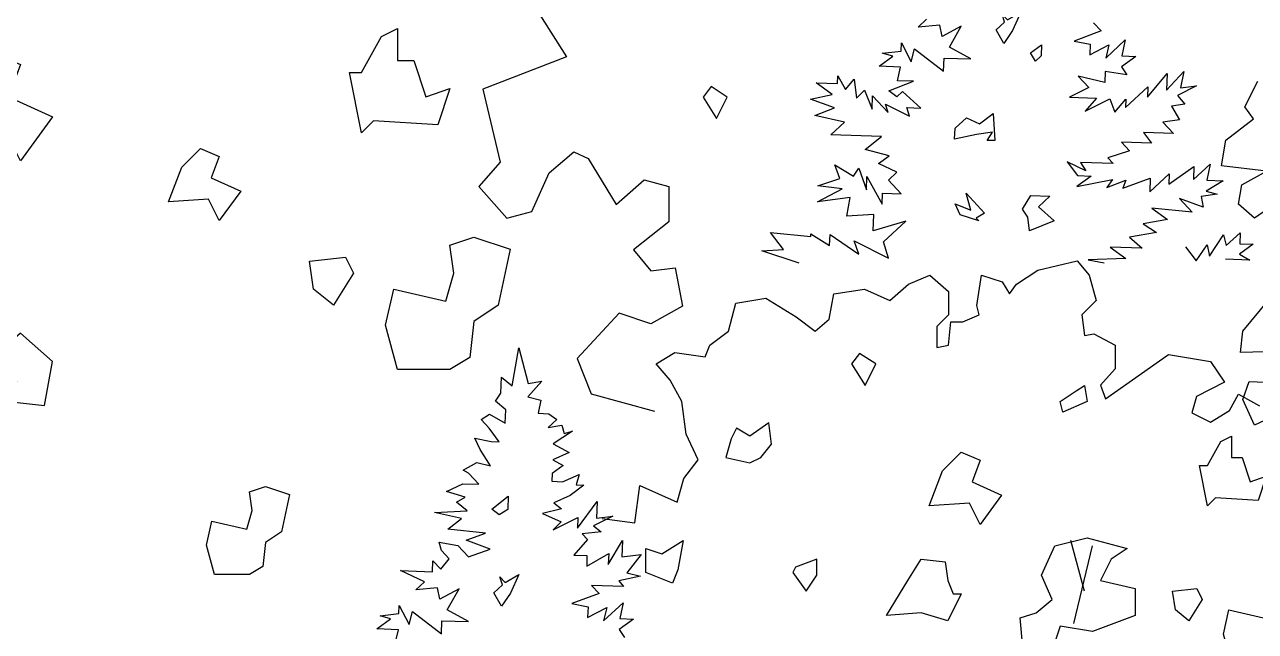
# Model space of a CAD drawing. Header units: inches. Extents: x 11.9 to 85.3, y 21.1 to 37.4.
# Drawn here: x 30.234 to 30.779, y 23.698 to 23.967 of the extents above; entities that cross this region are included whole.
import ezdxf

# ---------------------------------------------------------------- set-up
doc = ezdxf.new("R2010")
doc.units = ezdxf.units.IN
doc.header["$MEASUREMENT"] = 0
doc.layers.add('CAY', color=94, linetype='Continuous')

# ---------------------------------------------------------------- blocks, each defined once
blk = doc.blocks.new('A$C76451831')
at = {"layer": 'CAY'}
for p, q in [((4175.6, 1565.2), (4217.4, 1499.1)), ((4564.3, 1528.4), (4572.7, 1536.2)), ((4585.6, 1530.3), (4564.3, 1528.4)), ((4588, 1519.4), (4585.6, 1530.3)), ((4737.5, 1532.7), (4745, 1524.8)), ((4606.9, 1529.6), (4588, 1519.4)), ((4595.3, 1508.7), (4606.9, 1529.6)), ((4745, 1524.8), (4718.3, 1514.8)), ((4547.6, 1504.9), (4547.9, 1513.1)), ((4547.9, 1513.1), (4557.6, 1494.1)), ((4557.6, 1494.1), (4560.8, 1507.2)), ((4560.8, 1507.2), (4589.5, 1484.9)), ((4616.2, 1497.1), (4595.3, 1508.7)), ((4718.3, 1514.8), (4734.1, 1511.6)), ((4734.1, 1511.6), (4733.7, 1501.1)), ((4733.7, 1501.1), (4752.6, 1510.9)), ((4749.5, 1497.9), (4768.7, 1515.8)), ((4752.6, 1510.9), (4749.5, 1497.9)), ((4768.7, 1515.8), (4765.4, 1500)), ((4217.4, 1499.1), (4134.9, 1467.3)), ((4525.8, 1489.8), (4539.3, 1499.8)), ((4528.9, 1502.9), (4547.6, 1504.9)), ((4539.3, 1499.8), (4528.9, 1502.9)), ((4589.5, 1484.9), (4589.9, 1498)), ((4589.9, 1498), (4616.2, 1497.1)), ((4779, 1499.6), (4765, 1489.2)), ((4765.4, 1500), (4779, 1499.6)), ((4547, 1489.1), (4525.8, 1489.8)), ((4543.8, 1475.6), (4547, 1489.1)), ((4749, 1484.7), (4748.6, 1473.9)), ((4770.2, 1481.3), (4749, 1484.7)), ((4765, 1489.2), (4770.2, 1481.3)), ((4790.7, 1459.3), (4810.1, 1482.6)), ((4809.5, 1466.3), (4826.5, 1484.8)), ((4810.1, 1482.6), (4809.5, 1466.3)), ((4826.5, 1484.8), (4823.2, 1468.6)), ((4463.6, 1473.4), (4484.8, 1472.7)), ((4479.5, 1462), (4463.6, 1473.4)), ((4484.8, 1472.7), (4485.1, 1480.4)), ((4485.1, 1480.4), (4492.8, 1466.9)), ((4492.8, 1466.9), (4501.3, 1477.1)), ((4501.3, 1477.1), (4503.4, 1458.4)), ((4535.3, 1465.5), (4559.7, 1475)), ((4559.7, 1475), (4543.8, 1475.6)), ((4722.1, 1480.2), (4732.6, 1469)), ((4748.6, 1473.9), (4722.1, 1480.2)), ((4769, 1449.1), (4791.1, 1469.7)), ((4791.1, 1469.7), (4790.7, 1459.3)), ((4839.1, 1470.7), (4820.2, 1461)), ((4823.2, 1468.6), (4839.1, 1470.7)), ((4134.9, 1467.3), (4152, 1395.3)), ((4458, 1457.3), (4479.5, 1462)), ((4481.7, 1448.7), (4458, 1457.3)), ((4503.4, 1458.4), (4511.4, 1466.3)), ((4511.4, 1466.3), (4518.8, 1447.4)), ((4518.8, 1447.4), (4519.3, 1460.6)), ((4519.3, 1460.6), (4534.6, 1444.2)), ((4543.3, 1459.7), (4535.3, 1465.5)), ((4548.9, 1465), (4543.3, 1459.7)), ((4566.9, 1448.5), (4548.9, 1465)), ((4732.6, 1469), (4713.7, 1459.2)), ((4713.7, 1459.2), (4740.4, 1458.3)), ((4740.4, 1458.3), (4729, 1445.5)), ((4729, 1445.5), (4753.5, 1457.8)), ((4753.5, 1457.8), (4758.5, 1444.5)), ((4758.5, 1444.5), (4769.3, 1457.3)), ((4769.3, 1457.3), (4769, 1449.1)), ((4820.2, 1461), (4827.6, 1452.5)), ((4462.4, 1441.3), (4481.7, 1448.7)), ((4534.6, 1444.2), (4532.2, 1452.4)), ((4532.2, 1452.4), (4555.8, 1440.7)), ((4555.8, 1440.7), (4553.3, 1449)), ((4553.3, 1449), (4566.9, 1448.5)), ((4827.6, 1452.5), (4814.4, 1450.3)), ((4814.4, 1450.3), (4822.1, 1436.9)), ((4491.7, 1434.8), (4462.4, 1441.3)), ((4478.1, 1422.1), (4491.7, 1434.8)), ((4822.1, 1436.9), (4805.7, 1434.7)), ((4805.7, 1434.7), (4816.2, 1423.5)), ((4528.3, 1420.4), (4478.1, 1422.1)), ((4786.8, 1424.5), (4794.5, 1413.8)), ((4816.2, 1423.5), (4786.8, 1424.5)), ((4512, 1407.8), (4528.3, 1420.4)), ((4794.5, 1413.8), (4765.1, 1414.8)), ((4765.1, 1414.8), (4773, 1406.4)), ((4200.3, 1384.7), (4224.5, 1405.3)), ((4224.5, 1405.3), (4238.7, 1398.8)), ((4238.7, 1398.8), (4266.4, 1353.4)), ((4535.8, 1401.5), (4512, 1407.8)), ((4525.1, 1393.7), (4535.8, 1401.5)), ((4773, 1406.4), (4751.5, 1399.4)), ((4751.5, 1399.4), (4756.7, 1393.8)), ((4152, 1395.3), (4130.8, 1371.1)), ((4183.2, 1346.3), (4200.3, 1384.7)), ((4487, 1379.2), (4482, 1392.5)), ((4482, 1392.5), (4500.7, 1381.4)), ((4500.7, 1381.4), (4505.9, 1389.4)), ((4505.9, 1389.4), (4513.4, 1367.9)), ((4543.4, 1385.4), (4525.1, 1393.7)), ((4535, 1377.5), (4543.4, 1385.4)), ((4711.4, 1395.4), (4721.4, 1381.9)), ((4729.7, 1386.6), (4711.4, 1395.4)), ((4724.6, 1394.9), (4729.7, 1386.6)), ((4756.7, 1393.8), (4724.6, 1394.9)), ((4811.7, 1373.3), (4836.3, 1391)), ((4835.9, 1377.9), (4852.3, 1393.2)), ((4836.3, 1391), (4835.9, 1377.9)), ((4852.3, 1393.2), (4849, 1377.4)), ((4266.4, 1353.4), (4294.1, 1377.6)), ((4294.1, 1377.6), (4318.3, 1371.1)), ((4465.5, 1371.8), (4487, 1379.2)), ((4513.4, 1367.9), (4513.8, 1381)), ((4513.8, 1381), (4528.7, 1353.7)), ((4547.7, 1363.9), (4535, 1377.5)), ((4735, 1381.4), (4721, 1371)), ((4721, 1371), (4756.1, 1378)), ((4721.4, 1381.9), (4735, 1381.4)), ((4756.1, 1378), (4750.4, 1370)), ((4750.4, 1370), (4769.3, 1377.5)), ((4766.3, 1369.4), (4793.3, 1379.4)), ((4769.3, 1377.5), (4766.3, 1369.4)), ((4792.9, 1365.8), (4812.1, 1383.7)), ((4793.3, 1379.4), (4792.9, 1365.8)), ((4812.1, 1383.7), (4811.7, 1373.3)), ((4865.3, 1376.9), (4848.6, 1366.6)), ((4849, 1377.4), (4865.3, 1376.9)), ((4130.8, 1371.1), (4158.5, 1339.9)), ((4318.3, 1371.1), (4318.3, 1336.3)), ((4464.9, 1355.9), (4489.4, 1368.7)), ((4497.2, 1360.3), (4464.9, 1355.9)), ((4489.4, 1368.7), (4465.5, 1371.8)), ((4493.9, 1341.8), (4497.2, 1360.3)), ((4528.7, 1353.7), (4529.1, 1364.6)), ((4529.1, 1364.6), (4547.7, 1363.9)), ((4859.4, 1363.5), (4843.5, 1361.3)), ((4843.5, 1361.3), (4845.4, 1350.8)), ((4848.6, 1366.6), (4859.4, 1363.5)), ((4834.8, 1345.7), (4795, 1349.9)), ((4795, 1349.9), (4810.5, 1338.4)), ((4822.1, 1359.3), (4834.8, 1345.7)), ((4845.4, 1350.8), (4822.1, 1359.3)), ((4158.5, 1339.9), (4183.2, 1346.3)), ((4318.3, 1336.3), (4283.5, 1308.6)), ((4520.7, 1343.6), (4493.9, 1341.8)), ((4520.1, 1327.3), (4520.7, 1343.6)), ((4552.2, 1337), (4520.1, 1327.3)), ((4530.1, 1316.5), (4552.2, 1337)), ((4810.5, 1338.4), (4786.3, 1334.3)), ((4431.5, 1309.1), (4418.5, 1325.8)), ((4418.5, 1325.8), (4458.3, 1321.7)), ((4458.3, 1321.7), (4458.4, 1324.4)), ((4458.4, 1324.4), (4477, 1312.9)), ((4477, 1312.9), (4477.4, 1323.8)), ((4477.4, 1323.8), (4505.7, 1304.2)), ((4799.6, 1325.7), (4772.7, 1321.2)), ((4786.3, 1334.3), (4799.6, 1325.7)), ((4868.1, 1312.9), (4882.1, 1325.5)), ((4882.1, 1325.5), (4881.7, 1314.6)), ((4501.2, 1317.5), (4535, 1300.5)), ((4505.7, 1304.2), (4501.2, 1317.5)), ((4535, 1300.5), (4530.1, 1316.5)), ((4772.7, 1321.2), (4785.5, 1310.3)), ((4828.1, 1311.5), (4838.5, 1297.6)), ((4838.5, 1297.6), (4849.5, 1313.5)), ((4849.5, 1313.5), (4851.8, 1302.5)), ((4851.8, 1302.5), (4865.7, 1323.4)), ((4865.7, 1323.4), (4868.1, 1312.9)), ((4894.8, 1314.2), (4881.4, 1304.2)), ((4881.7, 1314.6), (4894.8, 1314.2)), ((4283.5, 1308.6), (4300.6, 1287.9)), ((4410.2, 1307.5), (4431.5, 1309.1)), ((4446.9, 1295.4), (4410.2, 1307.5)), ((4769.3, 1300), (4732.1, 1298.6)), ((4753.8, 1311.4), (4769.3, 1300)), ((4785.5, 1310.3), (4753.8, 1311.4)), ((4881.4, 1304.2), (4891.6, 1298.4)), ((4300.6, 1287.9), (4324.7, 1290.9)), ((4324.7, 1290.9), (4331.8, 1253.1)), ((4661.5, 1274.6), (4682.3, 1288.4)), ((4682.3, 1288.4), (4721.2, 1297.8)), ((4721.2, 1297.8), (4733, 1283.7)), ((4732.1, 1298.6), (4747.8, 1295.7)), ((4891.6, 1298.4), (4867.6, 1299.3)), ((4554.9, 1274.6), (4575.8, 1283.7)), ((4575.8, 1283.7), (4594.3, 1267.5)), ((4622.2, 1253.8), (4626.9, 1283.7)), ((4626.9, 1283.7), (4647.3, 1277)), ((4647.3, 1277), (4654.4, 1265.2)), ((4733, 1283.7), (4740.1, 1258.5)), ((4476.7, 1240), (4481, 1265.2)), ((4481, 1265.2), (4511.3, 1269.9)), ((4511.3, 1269.9), (4536.5, 1258.5)), ((4536.5, 1258.5), (4554.9, 1274.6)), ((4594.3, 1267.5), (4594.3, 1244.3)), ((4654.4, 1265.2), (4661.5, 1274.6)), ((4331.8, 1253.1), (4300.6, 1235.4)), ((4377.3, 1228.2), (4384.3, 1256.1)), ((4384.3, 1256.1), (4414.2, 1260.8)), ((4414.2, 1260.8), (4444.1, 1242.4)), ((4624.5, 1244.3), (4622.2, 1253.8)), ((4740.1, 1258.5), (4725.9, 1244.3)), ((4269.3, 1246.1), (4228, 1201.2)), ((4300.6, 1235.4), (4269.3, 1246.1)), ((4444.1, 1242.4), (4462.6, 1228.2)), ((4462.6, 1228.2), (4476.7, 1240)), ((4594.3, 1244.3), (4582.9, 1232.9)), ((4608.4, 1237.6), (4624.5, 1244.3)), ((4725.9, 1244.3), (4728.3, 1223.9)), ((4358.8, 1214.4), (4377.3, 1228.2)), ((4582.9, 1232.9), (4582.9, 1212.1)), ((4594.3, 1214.4), (4596.6, 1237.6)), ((4596.6, 1237.6), (4608.4, 1237.6)), ((4354.1, 1203), (4358.8, 1214.4)), ((4582.9, 1212.1), (4594.3, 1214.4)), ((4728.3, 1223.9), (4737.7, 1225.8)), ((4737.7, 1225.8), (4758.6, 1214.4)), ((4758.6, 1214.4), (4758.6, 1191.2)), ((4305.7, 1196), (4324.2, 1207.4)), ((4324.2, 1207.4), (4354.1, 1203)), ((4749.1, 1161.4), (4811.2, 1205.4)), ((4811.2, 1205.4), (4852.9, 1198.3)), ((4228, 1201.2), (4241.6, 1166.4)), ((4319.5, 1179.8), (4305.7, 1196)), ((4758.6, 1191.2), (4744.4, 1175.1)), ((4852.9, 1198.3), (4866.7, 1177.9)), ((4331.3, 1159), (4319.5, 1179.8)), ((4241.6, 1166.4), (4304.1, 1149.3)), ((4744.4, 1175.1), (4749.1, 1161.4)), ((4866.7, 1177.9), (4839.1, 1163.7)), ((4871.4, 1149.9), (4880.4, 1166.1)), ((4880.4, 1166.1), (4901.2, 1154.7)), ((4335.6, 1126.7), (4331.3, 1159)), ((4839.1, 1163.7), (4834.4, 1147.6)), ((4834.4, 1147.6), (4852.9, 1138.5)), ((4852.9, 1138.5), (4871.4, 1149.9)), ((4347.4, 1101.2), (4335.6, 1126.7)), ((4333.2, 1082.7), (4347.4, 1101.2)), ((4326.6, 1059.5), (4333.2, 1082.7)), ((4284.9, 1039.1), (4289.6, 1076)), ((4289.6, 1076), (4326.6, 1059.5)), ((4252.7, 1043.4), (4284.9, 1039.1)), ((4728.3, 971.5), (4715.1, 1021.6)), ((4717.8, 939.8), (4736.3, 1016.3))]:
    blk.add_line(p, q, dxfattribs=at)
for points in [[(4930, 1151.2), (4896.3, 1135.4), (4884.7, 1160.7), (4891, 1178.6), (4914.2, 1177.5)], [(4918.4, 1208.1), (4882.5, 1207.1), (4884.7, 1228.2), (4910, 1258.8)], [(4910, 1349.5), (4896.3, 1340), (4880.4, 1353.7), (4883.6, 1372.7), (4907.9, 1386.4), (4863.6, 1391.6), (4867.8, 1417), (4895.2, 1438.1), (4886.8, 1449.7), (4899.4, 1475)], [(4680, 1494.9), (4675.3, 1503.2), (4686, 1511), (4685.6, 1500.1), (4680, 1494.9)], [(4048.4, 920), (4051.5, 933.5), (4030.3, 934.3), (4043.8, 944.2), (4033.4, 947.3), (4052.1, 949.4), (4052.4, 957.5), (4062.1, 938.6), (4065.3, 951.6), (4094, 929.3), (4094.4, 942.4), (4120.7, 941.5), (4099.8, 953.1), (4111.4, 974), (4092.5, 963.8), (4090.1, 974.8), (4068.8, 972.8), (4077.2, 980.7), (4053.6, 991.9), (4085.3, 990.8), (4085.6, 1001.7), (4093.5, 993.3), (4101.6, 1003.4), (4094.2, 1011.8), (4091.7, 1020.1), (4110.2, 1016.7), (4120.7, 1005.5), (4142.2, 1012.9), (4118.5, 1021.8), (4137.3, 1028.9), (4100.3, 1032.9), (4113.8, 1043.3), (4087.3, 1049.2), (4119.5, 1050.8), (4109, 1059.4), (4117.3, 1064.5), (4098.9, 1070.1), (4115, 1077.7), (4130.9, 1077.2), (4120.8, 1088), (4115.5, 1090.9), (4128.9, 1098.6), (4142.4, 1095.4), (4132.1, 1111.6), (4127, 1122.6), (4143.2, 1119.4), (4150.9, 1119.1), (4141, 1132.6), (4133.1, 1141), (4141.4, 1146.2), (4157, 1137.5), (4157.5, 1150.6), (4147.3, 1159.1), (4152.6, 1167.1), (4153.1, 1182.9), (4163.7, 1174.4), (4170.5, 1211.8), (4179.7, 1176.6), (4192.9, 1178.8), (4179.2, 1163.4), (4192.2, 1160.3), (4189.5, 1147.2), (4199.9, 1146.8), (4207.9, 1141.1), (4199.4, 1133.3), (4212.7, 1135.5), (4215.1, 1127.3), (4223.3, 1129.7), (4204.3, 1117.2), (4219.9, 1108.5), (4203.8, 1101.4), (4214, 1095.6), (4203.3, 1087.8), (4203, 1080.1), (4213.4, 1079.7), (4230, 1086.9), (4226.9, 1076.5), (4234.6, 1076.3), (4221.1, 1065.9), (4205, 1058.7), (4212.5, 1053), (4193.8, 1048.2), (4212, 1039.9), (4204.1, 1032), (4228.5, 1044.3), (4228.1, 1033.9), (4247.6, 1060), (4247.1, 1043.7), (4263, 1045.8), (4244.1, 1036.1), (4251.6, 1030.3), (4232.9, 1028.3), (4238.2, 1022.7), (4224.5, 1007.3), (4237.6, 1006.8), (4237.3, 996.4), (4259, 1008.8), (4258.6, 997.9), (4272.6, 1021.5), (4272, 1005.6), (4291.1, 1007.7), (4276.9, 989.6), (4290.4, 986.4), (4268.9, 981.7), (4273.7, 976.1), (4242, 977.2), (4249.5, 969.2), (4222.8, 959.3), (4238.6, 956), (4238.2, 945.6), (4257.1, 955.4), (4254, 942.3), (4273.2, 960.2), (4269.9, 944.5), (4283.5, 944), (4269.5, 933.6), (4274.7, 925.7)]]:
    blk.add_lwpolyline(points, dxfattribs=at)
for points in [[(4641.2, 1525.7), (4649.6, 1533.5), (4647.2, 1541.3), (4652.4, 1535.7), (4665.8, 1543.4), (4657.5, 1525.1), (4648.9, 1512.3)], [(4035, 1519.2), (4050.8, 1527.2), (4050.8, 1495.5), (4066.6, 1495.5), (4078.5, 1459.8), (4102.3, 1467.8), (4090.4, 1432.1), (4027.1, 1436.1), (4015.2, 1424.2), (4003.3, 1483.6), (4015.2, 1483.6)], [(3623.3, 1475.7), (3651, 1503.4), (3678.7, 1491.5), (3666.8, 1459.8), (3710.3, 1440), (3678.7, 1396.5), (3662.8, 1428.1), (3603.5, 1424.2)], [(4376, 1459.3), (4360.2, 1469.9), (4352.3, 1459.3), (4365.5, 1438.2)], [(4640.1, 1416.5), (4632.4, 1416.7), (4637.7, 1424.7), (4621.8, 1422.5), (4600.3, 1417.9), (4600.7, 1428.7), (4611.9, 1438.8), (4624.8, 1432.9), (4638.3, 1443.3)], [(3837.8, 1390.3), (3856.3, 1408.8), (3874.8, 1400.9), (3866.9, 1379.8), (3895.9, 1366.6), (3874.8, 1337.5), (3864.2, 1358.6), (3824.6, 1356)], [(4624.2, 1337.2), (4605.8, 1343.3), (4600.8, 1353.9), (4616.4, 1347.9), (4611.6, 1364.4), (4629.9, 1344.7), (4621.6, 1340)], [(4672.4, 1341), (4667.2, 1348.9), (4675.4, 1362.2), (4694.4, 1361.5), (4683.1, 1351), (4698.5, 1337.4), (4674.2, 1327.3)], [(4038.9, 1234.1), (4046.9, 1269.7), (4098.3, 1257.8), (4106.2, 1285.6), (4102.3, 1313.3), (4126, 1321.2), (4161.7, 1309.3), (4149.8, 1253.9), (4126, 1238), (4122.1, 1202.4), (4102.3, 1190.5), (4050.8, 1190.5)], [(3967.7, 1269.7), (3963.7, 1297.4), (3999.3, 1301.4), (4007.3, 1285.6), (3987.5, 1253.9)], [(3702.4, 1154.9), (3710.3, 1198.4), (3678.7, 1226.2), (3651, 1202.4), (3674.7, 1178.6), (3666.8, 1158.8)], [(4522.5, 1195.9), (4506.6, 1206.4), (4498.7, 1195.9), (4511.9, 1174.8)], [(4720.4, 1169.5), (4728.3, 1174.8), (4731, 1158.9), (4707.2, 1148.4), (4704.6, 1158.9)], [(4419.5, 1116.7), (4416.9, 1137.8), (4398.4, 1124.6), (4385.2, 1132.5), (4380, 1122), (4374.7, 1103.5), (4398.4, 1098.2), (4409, 1103.5)], [(4862.9, 1119.3), (4873.5, 1124.6), (4873.5, 1103.5), (4884.1, 1103.5), (4892, 1079.7), (4907.8, 1085), (4899.9, 1061.2), (4857.7, 1063.9), (4849.7, 1055.9), (4841.8, 1095.6), (4849.7, 1095.6)], [(4588.5, 1090.3), (4606.9, 1108.8), (4625.4, 1100.8), (4617.5, 1079.7), (4646.5, 1066.5), (4625.4, 1037.5), (4614.9, 1058.6), (4575.3, 1055.9)], [(3862.3, 1017), (3867.6, 1040.8), (3901.9, 1032.9), (3907.2, 1051.4), (3904.5, 1069.8), (3920.4, 1075.1), (3944.1, 1067.2), (3936.2, 1030.2), (3920.4, 1019.7), (3917.7, 995.9), (3904.5, 988), (3870.2, 988)], [(4143.6, 1052.7), (4159.9, 1065.3), (4159.5, 1052.2), (4151.1, 1047)], [(4295.5, 989.9), (4295.5, 1013.7), (4311.3, 1008.4), (4332.5, 1021.6), (4327.2, 992.6), (4321.9, 979.4)], [(4709.9, 855.3), (4683.5, 873.8), (4688.8, 889.6), (4680.8, 905.5), (4667.6, 916), (4665, 945.1), (4680.8, 950.3), (4696.7, 963.5), (4686.1, 987.3), (4699.3, 1016.3), (4731, 1024.3), (4770.6, 1013.7), (4754.7, 1003.1), (4744.2, 982), (4778.5, 974.1), (4778.5, 947.7), (4757.4, 939.8), (4736.3, 931.9), (4704.6, 937.1), (4699.3, 921.3), (4733.6, 916), (4762.7, 900.2), (4757.4, 881.7), (4720.4, 873.8)], [(4443.3, 995.2), (4440.7, 989.9), (4453.9, 971.5), (4464.4, 987.3), (4464.4, 1003.1)], [(4554.1, 982), (4567.3, 1003.1), (4591.1, 1000.5), (4593.7, 982), (4599, 968.8), (4606.9, 968.8), (4593.7, 942.4), (4567.3, 950.3), (4533, 947.7)], [(4145.7, 970.1), (4154.1, 978), (4151.7, 985.8), (4156.9, 980.2), (4170.4, 987.9), (4162, 969.6), (4153.4, 956.7)], [(4865.6, 929.2), (4870.9, 953), (4905.2, 945.1), (4910.4, 963.5), (4907.8, 982), (4923.6, 987.3), (4947.4, 979.4), (4939.5, 942.4), (4923.6, 931.9), (4921, 908.1), (4907.8, 900.2), (4873.5, 900.2)], [(4818.1, 953), (4815.4, 971.5), (4839.2, 974.1), (4844.5, 963.5), (4831.3, 942.4)]]:
    blk.add_lwpolyline(points, close=True, dxfattribs=at)

msp = doc.modelspace()

# ---------------------------------------------------------------- block references
at = {"layer": 'CAY', "xscale": 0.0004489089019145984, "yscale": 0.0004489089019145984, "zscale": 0.0004489089019145984}
msp.add_blockref('A$C76451831', (28.58095, 23.27991), dxfattribs=at)

doc.saveas('drawing.dxf')
